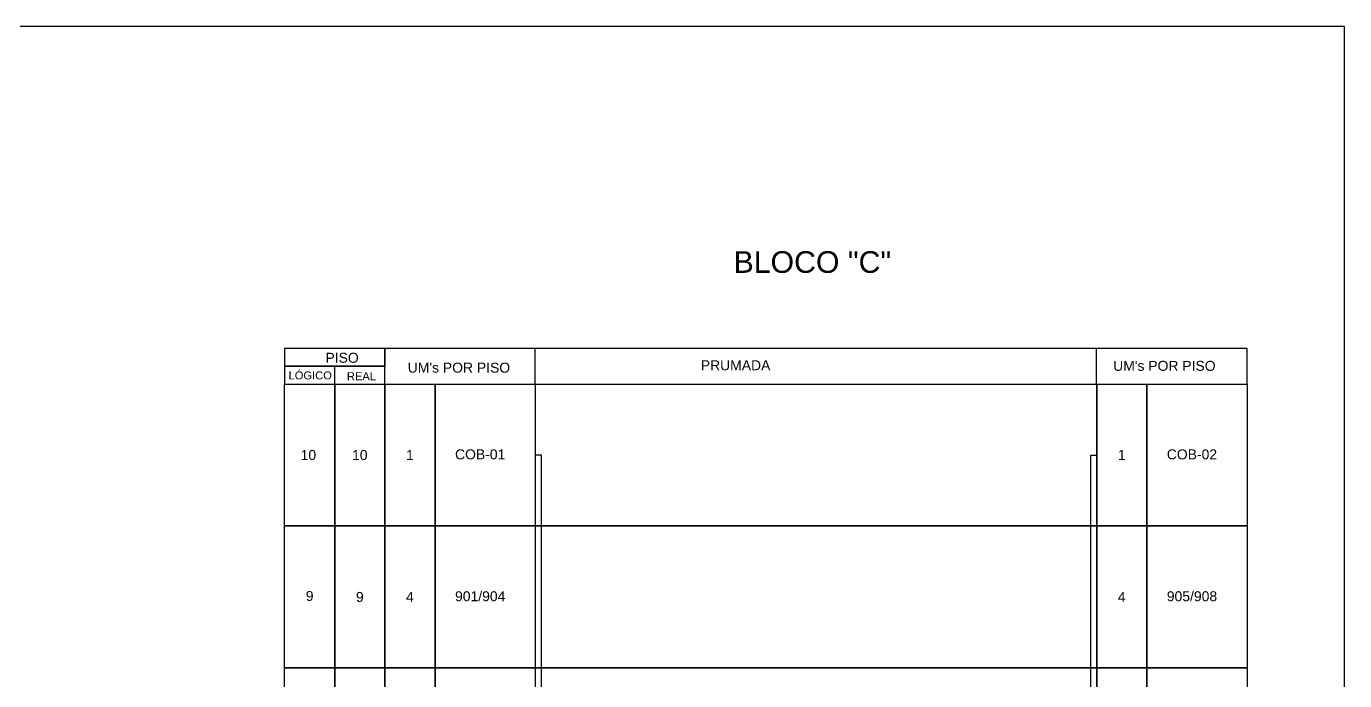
# Model space of a CAD drawing. Header units: millimetres. Extents: x 685560 to 956314, y 7459598 to 7518998.
# Drawn here: x 925886 to 956314, y 7503902 to 7518998 of the extents above; entities that cross this region are included whole.
import ezdxf
from ezdxf.enums import TextEntityAlignment as Align

# ---------------------------------------------------------------- set-up
doc = ezdxf.new("R2010")
doc.units = ezdxf.units.MM
doc.header["$LTSCALE"] = 3
doc.styles.add('ARIAL', font='')
doc.styles.get('ARIAL').set_extended_font_data('Arial')

msp = doc.modelspace()

# ---------------------------------------------------------------- linework, layer by layer
for points in [[(872214, 7459598), (956314, 7459598), (956314, 7518998), (872214, 7518998)], [(931847, 7510745), (933004, 7510745), (933004, 7507471), (931847, 7507471)], [(933004, 7510745), (934161, 7510745), (934161, 7507471), (933004, 7507471)], [(934161, 7510745), (950591, 7510745), (950591, 7507471), (934161, 7507471)], [(934161, 7510745), (935319, 7510745), (935319, 7507471), (934161, 7507471)], [(935319, 7510745), (937633, 7510745), (937633, 7507471), (935319, 7507471)], [(950591, 7510745), (951748, 7510745), (951748, 7507471), (950591, 7507471)], [(951748, 7510745), (954063, 7510745), (954063, 7507471), (951748, 7507471)], [(931847, 7507471), (933004, 7507471), (933004, 7504196), (931847, 7504196)], [(933004, 7507471), (934161, 7507471), (934161, 7504196), (933004, 7504196)], [(934161, 7507471), (950591, 7507471), (950591, 7504196), (934161, 7504196)], [(934161, 7507471), (935319, 7507471), (935319, 7504196), (934161, 7504196)], [(935319, 7507471), (937633, 7507471), (937633, 7504196), (935319, 7504196)], [(950591, 7507471), (951748, 7507471), (951748, 7504196), (950591, 7504196)], [(951748, 7507471), (954063, 7507471), (954063, 7504196), (951748, 7504196)], [(931847, 7504196), (933004, 7504196), (933004, 7500922), (931847, 7500922)], [(933004, 7504196), (934161, 7504196), (934161, 7500922), (933004, 7500922)], [(934161, 7504196), (950591, 7504196), (950591, 7500922), (934161, 7500922)], [(934161, 7504196), (935319, 7504196), (935319, 7500922), (934161, 7500922)], [(935319, 7504196), (937633, 7504196), (937633, 7500922), (935319, 7500922)], [(950591, 7504196), (951748, 7504196), (951748, 7500922), (950591, 7500922)], [(951748, 7504196), (954063, 7504196), (954063, 7500922), (951748, 7500922)]]:
    msp.add_lwpolyline(points, close=True)
at = {"color": 0}
for points in [[(931847, 7511156), (934161, 7511156), (934161, 7511567), (931847, 7511567)], [(931847, 7510745), (934161, 7510745), (934161, 7511156), (931847, 7511156)]]:
    msp.add_lwpolyline(points, close=True, dxfattribs=at)
for points in [[(934161, 7510745), (954063, 7510745), (954063, 7511567), (934161, 7511567), (934161, 7511567), (934161, 7511156)], [(950589, 7510745), (950589, 7511567)]]:
    msp.add_lwpolyline(points)
at = {"linetype": 'Continuous'}
for points in [[(937633, 7510745), (937633, 7511567)], [(933004, 7510745), (933004, 7511156)]]:
    msp.add_lwpolyline(points, dxfattribs=at)
at = {"color": 3}
for points in [[(937777, 7502792), (937777, 7509108), (937633, 7509108)], [(950459, 7502784), (950459, 7509108), (950591, 7509108)]]:
    msp.add_lwpolyline(points, dxfattribs=at)

# ---------------------------------------------------------------- texts
at = {"color": 4, "style": 'ARIAL'}
msp.add_text('BLOCO "C"', height=500, dxfattribs=at).set_placement((942209, 7513311))
at = {"color": 0, "style": 'ARIAL'}
for s, height, p in [('     PISO', 230, (932343, 7511237)), ('PRUMADA', 230, (941453, 7511063)), ("UM's POR PISO", 230, (950972, 7511051)), ('  LÓGICO', 184, (931795, 7510853)), ('    REAL', 184, (932999, 7510835)), ("UM's POR PISO", 230, (934689, 7511009))]:
    msp.add_text(s, height=height, dxfattribs=at).set_placement(p)
at = {"style": 'ARIAL'}
for s, p in [('COB-01', (935781, 7509008)), ('COB-02', (952210, 7509008)), ('901/904  ', (935781, 7505734)), ('905/908', (952210, 7505734))]:
    msp.add_text(s, height=230, dxfattribs=at).set_placement(p)
at = {"style": 'ARIAL', "flags": 12}
for tag, p in [('10', (932396, 7509108)), ('10', (933583, 7509108)), ('1', (934740, 7509108)), ('1', (951169, 7509108)), ('9', (932425, 7505856)), ('9', (933583, 7505833)), ('4', (934740, 7505834)), ('4', (951169, 7505834))]:
    msp.add_attdef(tag, text='XX', height=230, dxfattribs=at).set_placement(p, align=Align.MIDDLE_CENTER)

doc.saveas('drawing.dxf')
